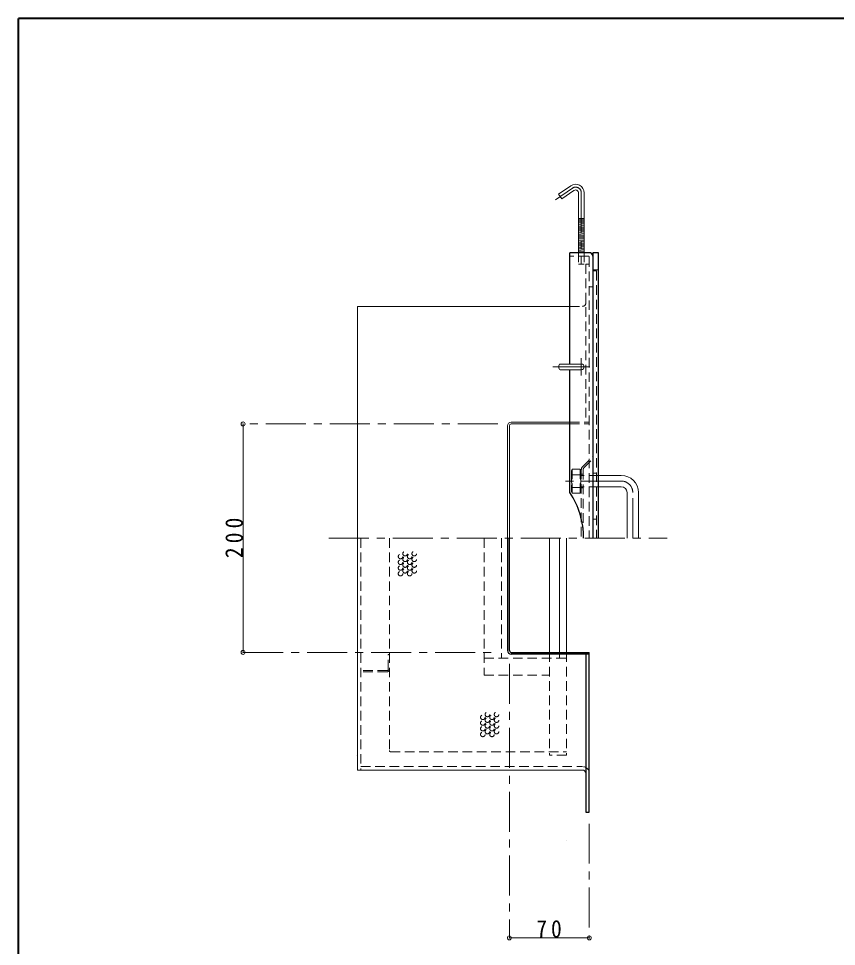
# Model space of a CAD drawing. Units: millimetres at full size, sheet at 1:7. Extents: x -1487 to 1348, y -983 to 984.
# Drawn here: x -1487 to -772, y 171 to 984 of the extents above; entities that cross this region are included whole.
import ezdxf

# ---------------------------------------------------------------- set-up
doc = ezdxf.new("R2010")
doc.units = ezdxf.units.MM
doc.header["$LTSCALE"] = 7
doc.header["$PDMODE"] = 32
doc.header["$PDSIZE"] = 3.5
doc.linetypes.add('CHAIN1', pattern=[8, 5, -1, 1, -1])
doc.linetypes.add('DASHED1', pattern=[1.8, 1.2, -0.6])
doc.layers.add('0-A', color=4, linetype='Continuous', lineweight=9)
doc.styles.add('ＭＳ ゴシック', font='')
doc.styles.get('ＭＳ ゴシック').set_extended_font_data('MS Gothic')

msp = doc.modelspace()

# ---------------------------------------------------------------- linework, layer by layer
at = {"layer": '0-A', "color": 1, "lineweight": 40}
for p in [(-1487.357, -983.487), (1347.643, 983.513)]:
    msp.add_line(p, (-1487.357, 983.513), dxfattribs=at)
at = {"layer": '0-A', "color": 7, "lineweight": 18}
for p, q in [((-1004.159, 837.052), (-1014.789, 829.609)), ((-997.357, 830.908), (-997.357, 778.513)), ((-992.357, 830.908), (-992.357, 778.513)), ((-994.857, 681.013), (-1013.355, 681.013)), ((-994.857, 676.013), (-1013.355, 676.013)), ((-1059.357, 528.513), (-1059.357, 627.013)), ((-1057.857, 528.513), (-1057.857, 627.013)), ((-1056.357, 630.013), (-1004.857, 630.013)), ((-1056.357, 628.513), (-1004.857, 628.513)), ((-979.857, 583.513), (-959.857, 583.513)), ((-979.857, 573.513), (-959.857, 573.513)), ((-954.857, 528.513), (-954.857, 568.513)), ((-944.857, 528.513), (-944.857, 568.513)), ((-1190.857, 325.513), (-1190.857, 528.513)), ((-1022.857, 528.513), (-1022.857, 428.513)), ((-1013.857, 528.513), (-1013.857, 428.513)), ((-1007.857, 528.513), (-1007.857, 428.513)), ((-993.857, 325.513), (-1190.857, 325.513))]:
    msp.add_line(p, q, dxfattribs=at)
at = {"layer": '0-A', "linetype": 'CHAIN1'}
for p, q in [((-1002.725, 835.004), (-1017.451, 824.693)), ((-994.857, 830.908), (-994.857, 768.513)), ((-994.857, 686.013), (-994.857, 671.013)), ((-987.357, 678.513), (-1019.789, 678.513)), ((-1067.857, 628.513), (-1290.857, 628.513)), ((-959.857, 578.513), (-1013.357, 578.513)), ((-949.857, 528.513), (-949.857, 568.513)), ((-1215.857, 528.513), (-919.857, 528.513)), ((-1290.857, 428.513), (-1067.857, 428.513)), ((-1057.857, 418.513), (-1057.857, 178.513)), ((-987.857, 278.513), (-987.857, 178.513))]:
    msp.add_line(p, q, dxfattribs=at)
at = {"layer": '0-A'}
for p, q in [((-992.357, 808.412), (-997.357, 808.412)), ((-997.357, 807.542), (-992.357, 807.95)), ((-997.357, 806.538), (-992.357, 806.947)), ((-997.357, 805.535), (-992.357, 805.943)), ((-997.357, 804.532), (-992.357, 804.94)), ((-997.357, 803.528), (-992.357, 803.937)), ((-997.357, 802.525), (-992.357, 802.933)), ((-997.357, 801.522), (-992.357, 801.93)), ((-997.357, 800.518), (-992.357, 800.927)), ((-997.357, 799.515), (-992.357, 799.923)), ((-997.357, 798.512), (-992.357, 798.92)), ((-997.357, 797.508), (-992.357, 797.917)), ((-997.357, 796.505), (-992.357, 796.913)), ((-997.357, 795.502), (-992.357, 795.91)), ((-997.357, 794.498), (-992.357, 794.907)), ((-997.357, 793.495), (-992.357, 793.903)), ((-997.357, 792.492), (-992.357, 792.9)), ((-997.357, 791.488), (-992.357, 791.897)), ((-997.357, 790.485), (-992.357, 790.893)), ((-997.357, 789.482), (-992.357, 789.89)), ((-997.357, 788.478), (-992.357, 788.887)), ((-997.357, 787.475), (-992.357, 787.883)), ((-997.357, 786.472), (-992.357, 786.88)), ((-997.357, 785.468), (-992.357, 785.877)), ((-997.357, 784.465), (-992.357, 784.873)), ((-997.357, 783.462), (-992.357, 783.87)), ((-997.357, 782.458), (-992.357, 782.867)), ((-997.357, 781.455), (-992.357, 781.863)), ((-997.357, 780.452), (-992.357, 780.86)), ((-997.357, 779.448), (-992.357, 779.857)), ((-996.524, 778.513), (-992.357, 778.853)), ((-1190.857, 528.513), (-1190.857, 731.513)), ((-1190.857, 731.513), (-1004.857, 731.513)), ((-1290.857, 628.513), (-1290.857, 428.513)), ((-1191.357, 337.948), (-1191.346, 337.96)), ((-1007.754, 263.513), (-1007.857, 263.616)), ((-1057.857, 178.513), (-987.857, 178.513))]:
    msp.add_line(p, q, dxfattribs=at)
at = {"layer": '0-A', "color": 5, "lineweight": 25}
for p, q in [((-987.857, 778.513), (-1004.857, 778.513)), ((-1004.857, 681.013), (-1004.857, 778.513)), ((-979.857, 778.513), (-984.857, 778.513)), ((-984.857, 778.513), (-984.857, 528.513)), ((-979.857, 528.513), (-979.857, 778.513)), ((-1004.857, 568.513), (-1004.857, 676.013)), ((-1059.357, 528.513), (-1059.357, 430.013)), ((-1057.857, 430.013), (-1057.857, 528.513)), ((-1056.357, 428.513), (-987.857, 428.513)), ((-987.857, 427.013), (-1056.357, 427.013)), ((-990.857, 427.013), (-990.857, 288.513)), ((-987.857, 288.513), (-987.857, 428.513)), ((-990.857, 288.513), (-987.857, 288.513))]:
    msp.add_line(p, q, dxfattribs=at)
at = {"layer": '0-A', "color": 7, "linetype": 'DASHED1', "lineweight": 18}
for p, q in [((-988.857, 775.513), (-1004.857, 775.513)), ((-987.857, 774.513), (-987.857, 528.513)), ((-979.857, 763.513), (-984.857, 763.513)), ((-984.857, 748.513), (-987.857, 748.513))]:
    msp.add_line(p, q, dxfattribs=at)
at = {"layer": '0-A', "linetype": 'DASHED1'}
for p, q in [((-997.357, 778.513), (-997.357, 768.513)), ((-992.357, 778.513), (-992.357, 768.513)), ((-992.357, 768.513), (-997.357, 768.513)), ((-981.657, 762.513), (-984.857, 762.513)), ((-981.657, 762.513), (-981.657, 528.513)), ((-1004.857, 731.513), (-993.857, 731.513)), ((-1004.857, 630.013), (-987.857, 630.013)), ((-1004.857, 628.513), (-987.857, 628.513)), ((-993.979, 590.892), (-984.857, 600.013)), ((-992.479, 590.27), (-984.857, 597.892)), ((-1002.857, 589.013), (-1003.357, 587.513)), ((-1003.357, 587.513), (-1003.357, 569.513)), ((-1003.357, 587.513), (-1002.857, 584.013)), ((-995.857, 589.013), (-1002.857, 589.013)), ((-1002.857, 589.013), (-1002.857, 568.013)), ((-995.857, 589.013), (-995.857, 568.013)), ((-995.357, 587.513), (-995.357, 569.513)), ((-994.857, 588.77), (-994.857, 528.513)), ((-993.357, 588.149), (-993.357, 528.513)), ((-981.657, 585.513), (-984.857, 585.513)), ((-995.857, 584.013), (-1002.857, 584.013)), ((-995.357, 578.513), (-995.857, 573.013)), ((-979.857, 583.513), (-995.357, 583.513)), ((-993.357, 584.513), (-994.857, 584.513)), ((-1002.857, 568.013), (-1003.357, 569.513)), ((-995.857, 573.013), (-1002.857, 573.013)), ((-995.857, 573.013), (-995.357, 569.513)), ((-995.357, 569.513), (-995.857, 568.013)), ((-979.857, 573.513), (-995.357, 573.513)), ((-993.357, 572.513), (-994.857, 572.513)), ((-995.857, 568.013), (-1002.857, 568.013)), ((-981.657, 545.096), (-984.857, 545.096)), ((-1187.857, 528.513), (-1187.857, 325.513)), ((-1162.857, 528.513), (-1162.857, 342.513)), ((-1079.857, 528.513), (-1079.857, 408.513)), ((-1064.857, 528.513), (-1064.857, 423.513)), ((-1162.857, 426.513), (-1163.857, 426.513)), ((-1163.857, 413.513), (-1163.857, 426.513)), ((-1079.857, 423.513), (-1007.857, 423.513)), ((-1022.857, 428.513), (-1022.857, 338.513)), ((-1013.857, 428.513), (-1013.857, 423.513)), ((-1007.857, 428.513), (-1007.857, 338.513)), ((-1164.857, 412.513), (-1187.857, 412.513)), ((-1164.857, 411.513), (-1187.857, 411.513)), ((-1079.857, 408.513), (-1022.857, 408.513)), ((-1161.857, 341.513), (-1007.857, 341.513)), ((-1007.857, 338.513), (-1022.857, 338.513)), ((-1187.857, 328.513), (-993.857, 328.513))]:
    msp.add_line(p, q, dxfattribs=at)
at = {"layer": '0-A', "color": 7, "lineweight": 18}
msp.add_lwpolyline([(-1001.291, 832.956), (-1011.921, 825.513), (-1014.789, 829.609)], dxfattribs=at)
at = {"layer": '0-A', "linetype": 'DASHED1'}
for points in [[(-987.857, 768.513), (-990.857, 768.513), (-990.857, 630.013)], [(-995.857, 589.013), (-995.357, 587.513), (-995.857, 584.013), (-995.357, 578.513)], [(-1002.857, 584.013), (-1003.357, 578.513), (-1002.857, 573.013), (-1003.357, 569.513)]]:
    msp.add_lwpolyline(points, dxfattribs=at)
for centre in [(-1153.088, 512.442), (-1149.088, 514.942), (-1149.088, 509.942), (-1145.088, 512.442), (-1141.088, 514.942), (-1141.088, 509.942), (-1153.088, 507.442), (-1153.088, 502.442), (-1149.088, 504.942), (-1145.088, 507.442), (-1145.088, 502.442), (-1141.088, 504.942), (-1153.088, 497.442), (-1149.088, 499.942), (-1145.088, 497.442), (-1141.088, 499.942), (-1077.055, 374.166), (-1069.055, 374.166), (-1081.055, 371.666), (-1081.055, 366.666), (-1077.055, 369.166), (-1077.055, 364.166), (-1073.055, 371.666), (-1073.055, 366.666), (-1069.055, 369.166), (-1069.055, 364.166), (-1081.055, 361.666), (-1081.055, 356.666), (-1077.055, 359.166), (-1073.055, 361.666), (-1073.055, 356.666), (-1069.055, 359.166)]:
    msp.add_circle(centre, 2, dxfattribs=at)
at = {"layer": '0-A', "color": 7, "lineweight": 18}
for centre, radius, start, end in [((-999.857, 830.908), 7.5, 0, 125), ((-999.857, 830.908), 2.5, 0, 125), ((-994.857, 678.513), 2.5, 270, 90), ((-1056.357, 627.013), 3, 90, 180), ((-1056.357, 627.013), 1.5, 90, 180), ((-959.857, 568.513), 15, 0, 90), ((-959.857, 568.513), 5, 0, 90), ((-993.857, 322.513), 3, 0, 90)]:
    msp.add_arc(centre, radius, start, end, dxfattribs=at)
at = {"layer": '0-A', "linetype": 'CHAIN1'}
for centre, radius, end in [((-999.857, 830.908), 5, 125), ((-959.857, 568.513), 10, 90)]:
    msp.add_arc(centre, radius, 0, end, dxfattribs=at)
at = {"layer": '0-A', "color": 7, "linetype": 'DASHED1', "lineweight": 18}
msp.add_arc((-988.857, 774.513), 1, 0, 90, dxfattribs=at)
at = {"layer": '0-A', "color": 5, "lineweight": 25}
for centre, radius, start, end in [((-987.857, 775.513), 3, 0, 90), ((-1065.524, 528.513), 72.667, 0, 33.39849), ((-1056.357, 430.013), 3, 180, 270), ((-1056.357, 430.013), 1.5, 180, 270)]:
    msp.add_arc(centre, radius, start, end, dxfattribs=at)
at = {"layer": '0-A', "linetype": 'DASHED1'}
for centre, radius, start, end in [((-993.857, 734.513), 3, 270, 0), ((-991.857, 588.77), 3, 135, 180), ((-990.357, 588.149), 3, 135, 180), ((-1164.857, 413.513), 1, 270, 0), ((-1164.857, 413.513), 2, 270, 0), ((-1161.857, 342.513), 1, 180, 270), ((-993.857, 322.513), 6, 0, 90)]:
    msp.add_arc(centre, radius, start, end, dxfattribs=at)
at = {"layer": '0-A', "color": 7, "lineweight": 18}
msp.add_ellipse((-1013.345, 678.513), major_axis=(0, -2.5), ratio=0.57, start_param=3.1415927, end_param=6.2831853, dxfattribs=at)
at = {"layer": '0-A'}
for p in [(-1290.857, 628.513), (-1290.857, 428.513), (-1057.857, 178.513), (-987.857, 178.513)]:
    msp.add_point(p, dxfattribs=at)

# ---------------------------------------------------------------- texts
at = {"layer": '0-A', "color": 7, "insert": (-1290.857, 511.013), "char_height": 15.4, "attachment_point": 7, "rotation": 90, "style": 'ＭＳ ゴシック'}
msp.add_mtext('\\T1.38;\\W0.9;200', dxfattribs=at)
at = {"layer": '0-A', "color": 7, "insert": (-1034.232, 178.513), "char_height": 15.4, "attachment_point": 7, "style": 'ＭＳ ゴシック'}
msp.add_mtext('\\T1.36;\\W0.9;70', dxfattribs=at)

doc.saveas('drawing.dxf')
